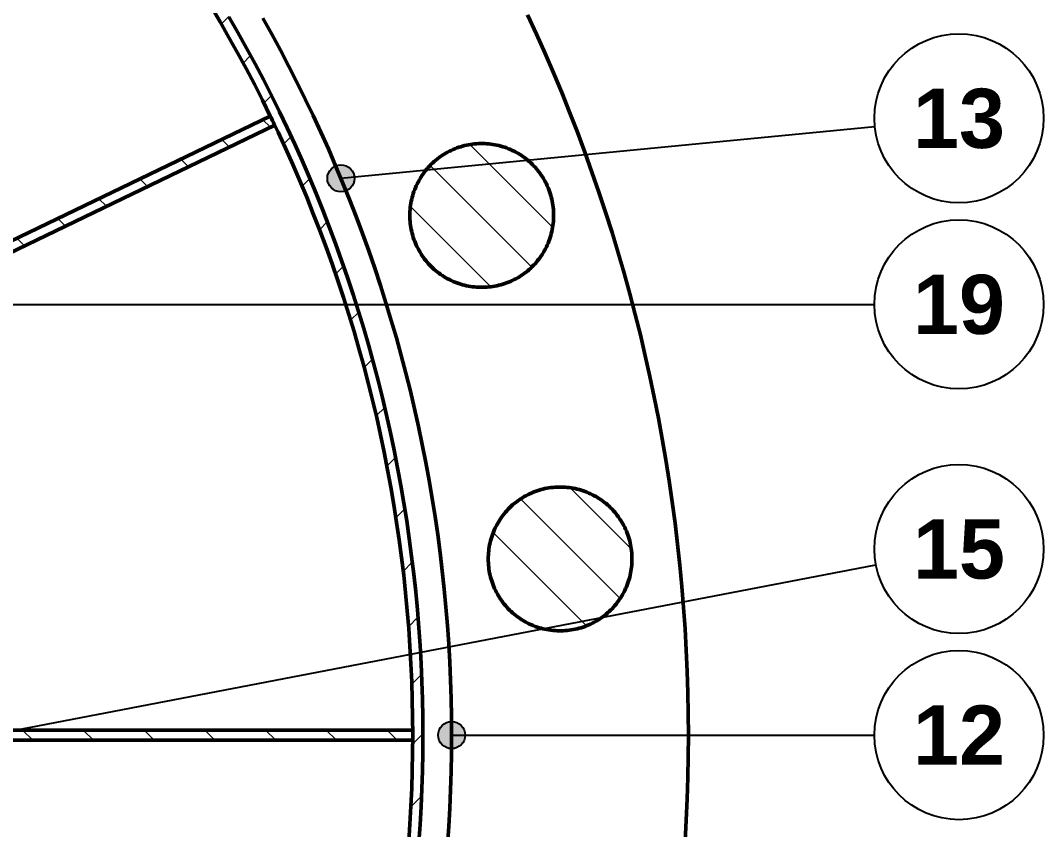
# Model space of a CAD drawing. Header units: millimetres. Extents: x 0 to 841, y 0 to 594.
# Drawn here: x 251.9 to 312.4, y 417.4 to 465.2 of the extents above; entities that cross this region are included whole.
import ezdxf
from ezdxf.enums import TextEntityAlignment as Align

# ---------------------------------------------------------------- set-up
doc = ezdxf.new("R2010")
doc.units = ezdxf.units.MM
for name, color, linetype, lineweight in [('ACH', 7, 'CONTINUOUS', 13), ('COTA', 7, 'CONTINUOUS', 25), ('FINA', 7, 'CONTINUOUS', 25), ('TXT', 7, 'CONTINUOUS', 25), ('VIS', 7, 'CONTINUOUS', 50)]:
    doc.layers.add(name, color=color, linetype=linetype, lineweight=lineweight)
doc.styles.add('STDB', font='LiberationSans-Bold.ttf')

msp = doc.modelspace()

# ---------------------------------------------------------------- hatches: boundary and pattern name
at = {"layer": 'ACH'}
h = msp.add_hatch(dxfattribs=at)
h.set_pattern_fill('ANSI31', scale=0.8)
h.paths.add_polyline_path([(275.741, 422.949), (275.73, 421.625), (275.699, 420.301), (275.647, 418.978), (275.574, 417.656), (275.481, 416.335), (275.367, 415.016), (275.232, 413.699), (275.076, 412.384), (274.9, 411.071), (274.703, 409.762), (274.485, 408.456), (274.247, 407.153), (273.989, 405.854), (273.71, 404.56), (273.411, 403.27), (273.092, 401.985), (272.753, 400.705), (272.393, 399.43), (272.014, 398.162), (271.615, 396.899), (271.196, 395.643), (270.757, 394.394), (270.299, 393.151), (269.821, 391.916), (269.324, 390.689), (268.807, 389.47), (268.272, 388.259), (267.718, 387.056), (267.144, 385.862), (266.553, 384.678), (265.942, 383.503), (265.313, 382.337), (264.666, 381.182), (264.001, 380.037), (263.318, 378.903), (262.618, 377.779), (261.899, 376.667), (261.164, 375.566), (260.411, 374.476), (259.641, 373.399), (258.854, 372.334), (258.051, 371.281), (257.231, 370.241), (256.395, 369.214), (255.543, 368.201), (254.675, 367.201), (253.792, 366.214), (252.893, 365.242), (251.979, 364.284), (251.05, 363.34), (250.106, 362.411), (249.148, 361.497), (248.176, 360.598), (247.189, 359.715), (246.189, 358.847), (245.176, 357.995), (244.149, 357.159), (243.109, 356.339), (242.056, 355.536), (240.991, 354.749), (239.914, 353.979), (238.824, 353.226), (237.723, 352.491), (236.611, 351.772), (235.487, 351.072), (234.353, 350.389), (233.208, 349.724), (232.053, 349.077), (230.887, 348.448), (229.712, 347.837), (228.528, 347.246), (227.334, 346.672), (226.131, 346.118), (224.92, 345.583), (223.701, 345.066), (222.474, 344.569), (221.239, 344.091), (219.996, 343.633), (218.747, 343.194), (217.491, 342.775), (216.228, 342.376), (214.96, 341.996), (213.685, 341.637), (212.405, 341.298), (211.12, 340.978), (209.83, 340.679), (208.536, 340.401), (207.237, 340.142), (205.934, 339.905), (204.628, 339.687), (203.319, 339.49), (202.006, 339.314), (200.691, 339.158), (199.374, 339.023), (198.055, 338.909), (196.734, 338.816), (195.412, 338.743), (194.089, 338.691), (192.765, 338.66), (191.441, 338.649), (190.117, 338.66), (188.793, 338.691), (187.47, 338.743), (186.147, 338.816), (184.827, 338.909), (183.507, 339.023), (182.19, 339.158), (180.875, 339.314), (179.563, 339.49), (178.253, 339.687), (176.947, 339.905), (175.644, 340.142), (174.346, 340.401), (173.051, 340.679), (171.761, 340.978), (170.476, 341.298), (169.196, 341.637), (167.922, 341.996), (166.653, 342.376), (165.391, 342.775), (164.134, 343.194), (162.885, 343.633), (161.643, 344.091), (160.408, 344.569), (159.18, 345.066), (157.961, 345.583), (156.75, 346.118), (155.547, 346.672), (154.354, 347.246), (153.169, 347.837), (151.994, 348.448), (150.829, 349.077), (149.674, 349.724), (148.528, 350.389), (147.394, 351.072), (146.27, 351.772), (145.158, 352.491), (144.057, 353.226), (142.968, 353.979), (141.89, 354.749), (140.825, 355.536), (139.773, 356.339), (138.733, 357.159), (137.706, 357.995), (136.692, 358.847), (135.692, 359.715), (134.706, 360.598), (133.733, 361.497), (132.775, 362.411), (131.832, 363.34), (130.903, 364.284), (129.989, 365.242), (129.09, 366.214), (128.206, 367.201), (127.338, 368.201), (126.486, 369.214), (125.65, 370.241), (124.831, 371.281), (124.027, 372.334), (123.241, 373.399), (122.471, 374.476), (121.718, 375.566), (120.982, 376.667), (120.264, 377.779), (119.563, 378.903), (118.88, 380.037), (118.215, 381.182), (117.568, 382.337), (116.939, 383.503), (116.329, 384.678), (115.737, 385.862), (115.164, 387.056), (114.609, 388.259), (114.074, 389.47), (113.558, 390.689), (113.061, 391.916), (112.583, 393.151), (112.124, 394.394), (111.686, 395.643), (111.267, 396.899), (110.867, 398.162), (110.488, 399.43), (110.128, 400.705), (109.789, 401.985), (109.47, 403.27), (109.171, 404.56), (108.892, 405.854), (108.634, 407.153), (108.396, 408.456), (108.179, 409.762), (107.982, 411.071), (107.805, 412.384), (107.65, 413.699), (107.515, 415.016), (107.401, 416.335), (107.307, 417.656), (107.234, 418.978), (107.182, 420.301), (107.151, 421.625), (107.141, 422.949), (107.151, 424.273), (107.182, 425.597), (107.234, 426.92), (107.307, 428.242), (107.401, 429.563), (107.515, 430.883), (107.65, 432.2), (107.805, 433.515), (107.982, 434.827), (108.179, 436.137), (108.396, 437.443), (108.634, 438.745), (108.892, 440.044), (109.171, 441.339), (109.47, 442.629), (109.789, 443.914), (110.128, 445.194), (110.488, 446.468), (110.867, 447.737), (111.267, 448.999), (111.686, 450.255), (112.124, 451.505), (112.583, 452.747), (113.061, 453.982), (113.558, 455.209), (114.074, 456.429), (114.609, 457.64), (115.164, 458.842), (115.737, 460.036), (116.329, 461.221), (116.939, 462.396), (117.568, 463.561), (118.215, 464.716), (118.88, 465.861), (119.563, 466.996), (120.264, 468.119), (120.982, 469.232), (121.718, 470.333), (122.471, 471.422), (123.241, 472.5), (124.027, 473.565), (124.831, 474.617), (125.65, 475.657), (126.486, 476.684), (127.338, 477.698), (128.206, 478.698), (129.09, 479.684), (129.989, 480.657), (130.903, 481.615), (131.832, 482.558), (132.775, 483.487), (133.733, 484.401), (134.706, 485.3), (135.692, 486.184), (136.692, 487.051), (137.706, 487.904), (138.733, 488.74), (139.773, 489.559), (140.825, 490.363), (141.89, 491.149), (142.968, 491.919), (144.057, 492.672), (145.158, 493.408), (146.27, 494.126), (147.394, 494.827), (148.528, 495.51), (149.674, 496.175), (150.829, 496.822), (151.994, 497.451), (153.169, 498.061), (154.354, 498.653), (155.547, 499.226), (156.75, 499.781), (157.961, 500.316), (159.18, 500.832), (160.408, 501.329), (161.643, 501.807), (162.885, 502.265), (164.134, 502.704), (165.391, 503.123), (166.653, 503.523), (167.922, 503.902), (169.196, 504.261), (170.476, 504.601), (171.761, 504.92), (173.051, 505.219), (174.346, 505.498), (175.644, 505.756), (176.947, 505.994), (178.253, 506.211), (179.563, 506.408), (180.875, 506.585), (182.19, 506.74), (183.507, 506.875), (184.827, 506.989), (186.147, 507.083), (187.47, 507.156), (188.793, 507.208), (190.117, 507.239), (191.441, 507.249), (192.765, 507.239), (194.089, 507.208), (195.412, 507.156), (196.734, 507.083), (198.055, 506.989), (199.374, 506.875), (200.691, 506.74), (202.006, 506.585), (203.319, 506.408), (204.628, 506.211), (205.934, 505.994), (207.237, 505.756), (208.536, 505.498), (209.83, 505.219), (211.12, 504.92), (212.405, 504.601), (213.685, 504.261), (214.96, 503.902), (216.228, 503.523), (217.491, 503.123), (218.747, 502.704), (219.996, 502.265), (221.239, 501.807), (222.474, 501.329), (223.701, 500.832), (224.92, 500.316), (226.131, 499.781), (227.334, 499.226), (228.528, 498.653), (229.712, 498.061), (230.887, 497.451), (232.053, 496.822), (233.208, 496.175), (234.353, 495.51), (235.487, 494.827), (236.611, 494.126), (237.723, 493.408), (238.824, 492.672), (239.914, 491.919), (240.991, 491.149), (242.056, 490.363), (243.109, 489.559), (244.149, 488.74), (245.176, 487.904), (246.189, 487.051), (247.189, 486.184), (248.176, 485.3), (249.148, 484.401), (250.106, 483.487), (251.05, 482.558), (251.979, 481.615), (252.893, 480.657), (253.792, 479.684), (254.675, 478.698), (255.543, 477.698), (256.395, 476.684), (257.231, 475.657), (258.051, 474.617), (258.854, 473.565), (259.641, 472.5), (260.411, 471.422), (261.164, 470.333), (261.899, 469.232), (262.618, 468.119), (263.318, 466.996), (264.001, 465.861), (264.666, 464.716), (265.313, 463.561), (265.942, 462.396), (266.553, 461.221), (267.144, 460.036), (267.718, 458.842), (268.272, 457.64), (268.807, 456.429), (269.324, 455.209), (269.821, 453.982), (270.299, 452.747), (270.757, 451.505), (271.196, 450.255), (271.615, 448.999), (272.014, 447.737), (272.393, 446.468), (272.753, 445.194), (273.092, 443.914), (273.411, 442.629), (273.71, 441.339), (273.989, 440.044), (274.247, 438.745), (274.485, 437.443), (274.703, 436.137), (274.9, 434.827), (275.076, 433.515), (275.232, 432.2), (275.367, 430.883), (275.481, 429.563), (275.574, 428.242), (275.647, 426.92), (275.699, 425.597), (275.73, 424.273)])
h.paths.add_polyline_path([(275.141, 422.949), (275.13, 424.264), (275.099, 425.578), (275.048, 426.892), (274.976, 428.205), (274.883, 429.516), (274.769, 430.826), (274.635, 432.134), (274.481, 433.44), (274.306, 434.743), (274.11, 436.043), (273.894, 437.34), (273.658, 438.633), (273.402, 439.923), (273.125, 441.208), (272.828, 442.489), (272.511, 443.765), (272.174, 445.035), (271.817, 446.301), (271.441, 447.56), (271.044, 448.814), (270.628, 450.061), (270.192, 451.302), (269.737, 452.535), (269.263, 453.761), (268.769, 454.98), (268.257, 456.191), (267.725, 457.393), (267.175, 458.587), (266.606, 459.772), (266.018, 460.948), (265.412, 462.115), (264.788, 463.272), (264.145, 464.419), (263.485, 465.556), (262.807, 466.682), (262.111, 467.798), (261.398, 468.902), (260.667, 469.996), (259.92, 471.077), (259.155, 472.147), (258.374, 473.204), (257.577, 474.25), (256.763, 475.282), (255.933, 476.302), (255.087, 477.308), (254.225, 478.301), (253.348, 479.28), (252.455, 480.246), (251.548, 481.197), (250.626, 482.134), (249.689, 483.056), (248.737, 483.964), (247.772, 484.856), (246.792, 485.734), (245.799, 486.595), (244.793, 487.441), (243.773, 488.271), (242.741, 489.085), (241.696, 489.883), (240.638, 490.664), (239.569, 491.428), (238.487, 492.176), (237.394, 492.906), (236.289, 493.619), (235.174, 494.315), (234.047, 494.993), (232.911, 495.654), (231.763, 496.296), (230.606, 496.92), (229.44, 497.526), (228.264, 498.114), (227.078, 498.683), (225.884, 499.234), (224.682, 499.765), (223.471, 500.278), (222.253, 500.772), (221.027, 501.246), (219.793, 501.701), (218.553, 502.137), (217.305, 502.553), (216.052, 502.949), (214.792, 503.326), (213.527, 503.683), (212.256, 504.02), (210.98, 504.337), (209.699, 504.633), (208.414, 504.91), (207.124, 505.167), (205.831, 505.403), (204.534, 505.619), (203.234, 505.814), (201.931, 505.989), (200.625, 506.144), (199.318, 506.278), (198.008, 506.391), (196.696, 506.484), (195.383, 506.556), (194.07, 506.608), (192.755, 506.639), (191.441, 506.649), (190.126, 506.639), (188.812, 506.608), (187.498, 506.556), (186.185, 506.484), (184.874, 506.391), (183.564, 506.278), (182.256, 506.144), (180.95, 505.989), (179.647, 505.814), (178.347, 505.619), (177.05, 505.403), (175.757, 505.167), (174.467, 504.91), (173.182, 504.633), (171.901, 504.337), (170.625, 504.02), (169.355, 503.683), (168.089, 503.326), (166.83, 502.949), (165.576, 502.553), (164.329, 502.137), (163.088, 501.701), (161.855, 501.246), (160.629, 500.772), (159.41, 500.278), (158.199, 499.765), (156.997, 499.234), (155.803, 498.683), (154.618, 498.114), (153.442, 497.526), (152.275, 496.92), (151.118, 496.296), (149.971, 495.654), (148.834, 494.993), (147.708, 494.315), (146.592, 493.619), (145.487, 492.906), (144.394, 492.176), (143.313, 491.428), (142.243, 490.664), (141.186, 489.883), (140.14, 489.085), (139.108, 488.271), (138.088, 487.441), (137.082, 486.595), (136.089, 485.734), (135.11, 484.856), (134.144, 483.964), (133.193, 483.056), (132.256, 482.134), (131.334, 481.197), (130.426, 480.246), (129.534, 479.28), (128.656, 478.301), (127.795, 477.308), (126.949, 476.302), (126.119, 475.282), (125.305, 474.25), (124.507, 473.204), (123.726, 472.147), (122.962, 471.077), (122.214, 469.996), (121.484, 468.902), (120.77, 467.798), (120.075, 466.682), (119.397, 465.556), (118.736, 464.419), (118.094, 463.272), (117.469, 462.115), (116.863, 460.948), (116.276, 459.772), (115.707, 458.587), (115.156, 457.393), (114.625, 456.191), (114.112, 454.98), (113.618, 453.761), (113.144, 452.535), (112.689, 451.302), (112.253, 450.061), (111.837, 448.814), (111.441, 447.56), (111.064, 446.301), (110.707, 445.035), (110.37, 443.765), (110.053, 442.489), (109.756, 441.208), (109.48, 439.923), (109.223, 438.633), (108.987, 437.34), (108.771, 436.043), (108.576, 434.743), (108.401, 433.44), (108.246, 432.134), (108.112, 430.826), (107.999, 429.516), (107.906, 428.205), (107.834, 426.892), (107.782, 425.578), (107.751, 424.264), (107.741, 422.949), (107.751, 421.635), (107.782, 420.32), (107.834, 419.006), (107.906, 417.694), (107.999, 416.382), (108.112, 415.072), (108.246, 413.764), (108.401, 412.459), (108.576, 411.156), (108.771, 409.856), (108.987, 408.559), (109.223, 407.265), (109.48, 405.976), (109.756, 404.691), (110.053, 403.41), (110.37, 402.134), (110.707, 400.863), (111.064, 399.598), (111.441, 398.338), (111.837, 397.085), (112.253, 395.837), (112.689, 394.597), (113.144, 393.363), (113.618, 392.137), (114.112, 390.919), (114.625, 389.708), (115.156, 388.505), (115.707, 387.312), (116.276, 386.126), (116.863, 384.95), (117.469, 383.784), (118.094, 382.626), (118.736, 381.479), (119.397, 380.342), (120.075, 379.216), (120.77, 378.101), (121.484, 376.996), (122.214, 375.903), (122.962, 374.821), (123.726, 373.752), (124.507, 372.694), (125.305, 371.649), (126.119, 370.616), (126.949, 369.597), (127.795, 368.59), (128.656, 367.597), (129.534, 366.618), (130.426, 365.653), (131.334, 364.701), (132.256, 363.764), (133.193, 362.842), (134.144, 361.935), (135.11, 361.042), (136.089, 360.165), (137.082, 359.303), (138.088, 358.457), (139.108, 357.627), (140.14, 356.813), (141.186, 356.016), (142.243, 355.235), (143.313, 354.47), (144.394, 353.723), (145.487, 352.992), (146.592, 352.279), (147.708, 351.583), (148.834, 350.905), (149.971, 350.245), (151.118, 349.602), (152.275, 348.978), (153.442, 348.372), (154.618, 347.784), (155.803, 347.215), (156.997, 346.665), (158.199, 346.133), (159.41, 345.621), (160.629, 345.127), (161.855, 344.653), (163.088, 344.198), (164.329, 343.762), (165.576, 343.346), (166.83, 342.949), (168.089, 342.573), (169.355, 342.216), (170.625, 341.879), (171.901, 341.562), (173.182, 341.265), (174.467, 340.988), (175.757, 340.732), (177.05, 340.496), (178.347, 340.28), (179.647, 340.084), (180.95, 339.909), (182.256, 339.755), (183.564, 339.621), (184.874, 339.507), (186.185, 339.414), (187.498, 339.342), (188.812, 339.291), (190.126, 339.26), (191.441, 339.249), (192.755, 339.26), (194.07, 339.291), (195.383, 339.342), (196.696, 339.414), (198.008, 339.507), (199.318, 339.621), (200.625, 339.755), (201.931, 339.909), (203.234, 340.084), (204.534, 340.28), (205.831, 340.496), (207.124, 340.732), (208.414, 340.988), (209.699, 341.265), (210.98, 341.562), (212.256, 341.879), (213.527, 342.216), (214.792, 342.573), (216.052, 342.949), (217.305, 343.346), (218.553, 343.762), (219.793, 344.198), (221.027, 344.653), (222.253, 345.127), (223.471, 345.621), (224.682, 346.133), (225.884, 346.665), (227.078, 347.215), (228.264, 347.784), (229.44, 348.372), (230.606, 348.978), (231.763, 349.602), (232.911, 350.245), (234.047, 350.905), (235.174, 351.583), (236.289, 352.279), (237.394, 352.992), (238.487, 353.723), (239.569, 354.47), (240.638, 355.235), (241.696, 356.016), (242.741, 356.813), (243.773, 357.627), (244.793, 358.457), (245.799, 359.303), (246.792, 360.165), (247.772, 361.042), (248.737, 361.935), (249.689, 362.842), (250.626, 363.764), (251.548, 364.701), (252.455, 365.653), (253.348, 366.618), (254.225, 367.597), (255.087, 368.59), (255.933, 369.597), (256.763, 370.616), (257.577, 371.649), (258.374, 372.694), (259.155, 373.752), (259.92, 374.821), (260.667, 375.903), (261.398, 376.996), (262.111, 378.101), (262.807, 379.216), (263.485, 380.342), (264.145, 381.479), (264.788, 382.626), (265.412, 383.784), (266.018, 384.95), (266.606, 386.126), (267.175, 387.312), (267.725, 388.505), (268.257, 389.708), (268.769, 390.919), (269.263, 392.137), (269.737, 393.363), (270.192, 394.597), (270.628, 395.837), (271.044, 397.085), (271.441, 398.338), (271.817, 399.598), (272.174, 400.863), (272.511, 402.134), (272.828, 403.41), (273.125, 404.691), (273.402, 405.976), (273.658, 407.265), (273.894, 408.559), (274.11, 409.856), (274.306, 411.156), (274.481, 412.459), (274.635, 413.764), (274.769, 415.072), (274.883, 416.382), (274.976, 417.694), (275.048, 419.006), (275.099, 420.32), (275.13, 421.635)], flags=16)
h = msp.add_hatch(dxfattribs=at)
h.set_pattern_fill('ANSI31', scale=0.8, angle=90)
h.paths.add_polyline_path([(266.981, 458.995), (244.998, 448.408), (244.738, 448.949), (266.721, 459.535), (266.754, 459.468), (266.787, 459.4), (266.819, 459.333), (266.852, 459.265), (266.884, 459.198), (266.917, 459.13), (266.949, 459.062), (266.981, 458.995)])
h = msp.add_hatch(dxfattribs=at)
h.set_pattern_fill('ANSI31', scale=0.8, angle=90)
h.paths.add_polyline_path([(283.472, 453.665), (283.47, 453.545), (283.465, 453.425), (283.457, 453.305), (283.445, 453.185), (283.429, 453.066), (283.411, 452.947), (283.389, 452.829), (283.363, 452.711), (283.335, 452.594), (283.303, 452.478), (283.268, 452.363), (283.229, 452.249), (283.187, 452.137), (283.143, 452.025), (283.095, 451.915), (283.043, 451.806), (282.989, 451.698), (282.932, 451.592), (282.872, 451.488), (282.809, 451.386), (282.743, 451.285), (282.674, 451.187), (282.603, 451.09), (282.528, 450.995), (282.452, 450.903), (282.372, 450.812), (282.29, 450.724), (282.206, 450.639), (282.119, 450.556), (282.03, 450.475), (281.938, 450.397), (281.845, 450.321), (281.749, 450.248), (281.651, 450.178), (281.552, 450.111), (281.45, 450.046), (281.347, 449.985), (281.242, 449.926), (281.135, 449.87), (281.027, 449.818), (280.917, 449.768), (280.806, 449.722), (280.694, 449.678), (280.581, 449.638), (280.466, 449.601), (280.351, 449.568), (280.234, 449.538), (280.117, 449.511), (279.999, 449.487), (279.881, 449.467), (279.762, 449.45), (279.642, 449.436), (279.522, 449.426), (279.402, 449.419), (279.282, 449.416), (279.162, 449.416), (279.041, 449.419), (278.921, 449.426), (278.802, 449.436), (278.682, 449.45), (278.563, 449.467), (278.444, 449.487), (278.326, 449.511), (278.209, 449.538), (278.093, 449.568), (277.977, 449.601), (277.863, 449.638), (277.749, 449.678), (277.637, 449.722), (277.526, 449.768), (277.417, 449.818), (277.308, 449.87), (277.202, 449.926), (277.097, 449.985), (276.994, 450.046), (276.892, 450.111), (276.792, 450.178), (276.695, 450.248), (276.599, 450.321), (276.505, 450.397), (276.414, 450.475), (276.325, 450.556), (276.238, 450.639), (276.154, 450.724), (276.072, 450.812), (275.992, 450.903), (275.915, 450.995), (275.841, 451.09), (275.769, 451.187), (275.701, 451.285), (275.635, 451.386), (275.572, 451.488), (275.512, 451.592), (275.454, 451.698), (275.4, 451.806), (275.349, 451.915), (275.301, 452.025), (275.256, 452.137), (275.215, 452.249), (275.176, 452.363), (275.141, 452.478), (275.109, 452.594), (275.08, 452.711), (275.055, 452.829), (275.033, 452.947), (275.014, 453.066), (274.999, 453.185), (274.987, 453.305), (274.979, 453.425), (274.974, 453.545), (274.972, 453.665), (274.974, 453.785), (274.979, 453.906), (274.987, 454.026), (274.999, 454.145), (275.014, 454.265), (275.033, 454.383), (275.055, 454.502), (275.08, 454.619), (275.109, 454.736), (275.141, 454.852), (275.176, 454.967), (275.215, 455.081), (275.256, 455.194), (275.301, 455.305), (275.349, 455.416), (275.4, 455.525), (275.454, 455.632), (275.512, 455.738), (275.572, 455.842), (275.635, 455.944), (275.701, 456.045), (275.769, 456.144), (275.841, 456.24), (275.915, 456.335), (275.992, 456.428), (276.072, 456.518), (276.154, 456.606), (276.238, 456.692), (276.325, 456.775), (276.414, 456.856), (276.505, 456.934), (276.599, 457.009), (276.695, 457.082), (276.792, 457.152), (276.892, 457.22), (276.994, 457.284), (277.097, 457.346), (277.202, 457.404), (277.308, 457.46), (277.417, 457.513), (277.526, 457.562), (277.637, 457.609), (277.749, 457.652), (277.863, 457.692), (277.977, 457.729), (278.093, 457.762), (278.209, 457.793), (278.326, 457.82), (278.444, 457.843), (278.563, 457.864), (278.682, 457.881), (278.802, 457.894), (278.921, 457.905), (279.041, 457.911), (279.162, 457.915), (279.282, 457.915), (279.402, 457.911), (279.522, 457.905), (279.642, 457.894), (279.762, 457.881), (279.881, 457.864), (279.999, 457.843), (280.117, 457.82), (280.234, 457.793), (280.351, 457.762), (280.466, 457.729), (280.581, 457.692), (280.694, 457.652), (280.806, 457.609), (280.917, 457.562), (281.027, 457.513), (281.135, 457.46), (281.242, 457.404), (281.347, 457.346), (281.45, 457.284), (281.552, 457.22), (281.651, 457.152), (281.749, 457.082), (281.845, 457.009), (281.938, 456.934), (282.03, 456.856), (282.119, 456.775), (282.206, 456.692), (282.29, 456.606), (282.372, 456.518), (282.452, 456.428), (282.528, 456.335), (282.603, 456.24), (282.674, 456.144), (282.743, 456.045), (282.809, 455.944), (282.872, 455.842), (282.932, 455.738), (282.989, 455.632), (283.043, 455.525), (283.095, 455.416), (283.143, 455.305), (283.187, 455.194), (283.229, 455.081), (283.268, 454.967), (283.303, 454.852), (283.335, 454.736), (283.363, 454.619), (283.389, 454.502), (283.411, 454.383), (283.429, 454.265), (283.445, 454.145), (283.457, 454.026), (283.465, 453.906), (283.47, 453.785)])
h = msp.add_hatch(color=7, dxfattribs=at)
h.dxf.hatch_style = 1
h.paths.add_polyline_path([(271.694, 455.86), (271.46, 456.426), (270.894, 456.66), (270.329, 456.426), (270.094, 455.86), (270.329, 455.294), (270.894, 455.06), (271.46, 455.294)])
h = msp.add_hatch(dxfattribs=at)
h.set_pattern_fill('ANSI31', scale=0.8, angle=90)
h.paths.add_polyline_path([(288.106, 433.362), (288.104, 433.242), (288.099, 433.121), (288.091, 433.002), (288.079, 432.882), (288.063, 432.763), (288.045, 432.644), (288.023, 432.525), (287.997, 432.408), (287.969, 432.291), (287.937, 432.175), (287.902, 432.06), (287.863, 431.946), (287.821, 431.833), (287.777, 431.722), (287.729, 431.611), (287.678, 431.502), (287.623, 431.395), (287.566, 431.289), (287.506, 431.185), (287.443, 431.083), (287.377, 430.982), (287.308, 430.883), (287.237, 430.787), (287.163, 430.692), (287.086, 430.6), (287.006, 430.509), (286.924, 430.421), (286.84, 430.336), (286.753, 430.252), (286.664, 430.172), (286.572, 430.093), (286.479, 430.018), (286.383, 429.945), (286.285, 429.875), (286.186, 429.807), (286.084, 429.743), (285.981, 429.681), (285.876, 429.623), (285.769, 429.567), (285.661, 429.514), (285.552, 429.465), (285.441, 429.418), (285.328, 429.375), (285.215, 429.335), (285.1, 429.298), (284.985, 429.265), (284.869, 429.234), (284.751, 429.207), (284.633, 429.184), (284.515, 429.163), (284.396, 429.146), (284.276, 429.133), (284.156, 429.123), (284.036, 429.116), (283.916, 429.112), (283.796, 429.112), (283.676, 429.116), (283.555, 429.123), (283.436, 429.133), (283.316, 429.146), (283.197, 429.163), (283.078, 429.184), (282.961, 429.207), (282.843, 429.234), (282.727, 429.265), (282.611, 429.298), (282.497, 429.335), (282.384, 429.375), (282.271, 429.418), (282.16, 429.465), (282.051, 429.514), (281.943, 429.567), (281.836, 429.623), (281.731, 429.681), (281.628, 429.743), (281.526, 429.807), (281.426, 429.875), (281.329, 429.945), (281.233, 430.018), (281.139, 430.093), (281.048, 430.172), (280.959, 430.252), (280.872, 430.336), (280.788, 430.421), (280.706, 430.509), (280.626, 430.6), (280.549, 430.692), (280.475, 430.787), (280.404, 430.883), (280.335, 430.982), (280.269, 431.083), (280.206, 431.185), (280.146, 431.289), (280.088, 431.395), (280.034, 431.502), (279.983, 431.611), (279.935, 431.722), (279.89, 431.833), (279.849, 431.946), (279.81, 432.06), (279.775, 432.175), (279.743, 432.291), (279.714, 432.408), (279.689, 432.525), (279.667, 432.644), (279.648, 432.763), (279.633, 432.882), (279.621, 433.002), (279.613, 433.121), (279.608, 433.242), (279.606, 433.362), (279.608, 433.482), (279.613, 433.602), (279.621, 433.722), (279.633, 433.842), (279.648, 433.961), (279.667, 434.08), (279.689, 434.198), (279.714, 434.316), (279.743, 434.433), (279.775, 434.549), (279.81, 434.664), (279.849, 434.778), (279.89, 434.891), (279.935, 435.002), (279.983, 435.113), (280.034, 435.221), (280.088, 435.329), (280.146, 435.435), (280.206, 435.539), (280.269, 435.641), (280.335, 435.742), (280.404, 435.841), (280.475, 435.937), (280.549, 436.032), (280.626, 436.124), (280.706, 436.215), (280.788, 436.303), (280.872, 436.388), (280.959, 436.472), (281.048, 436.552), (281.139, 436.63), (281.233, 436.706), (281.329, 436.779), (281.426, 436.849), (281.526, 436.916), (281.628, 436.981), (281.731, 437.043), (281.836, 437.101), (281.943, 437.157), (282.051, 437.21), (282.16, 437.259), (282.271, 437.305), (282.384, 437.349), (282.497, 437.389), (282.611, 437.426), (282.727, 437.459), (282.843, 437.49), (282.961, 437.517), (283.078, 437.54), (283.197, 437.561), (283.316, 437.578), (283.436, 437.591), (283.555, 437.601), (283.676, 437.608), (283.796, 437.612), (283.916, 437.612), (284.036, 437.608), (284.156, 437.601), (284.276, 437.591), (284.396, 437.578), (284.515, 437.561), (284.633, 437.54), (284.751, 437.517), (284.869, 437.49), (284.985, 437.459), (285.1, 437.426), (285.215, 437.389), (285.328, 437.349), (285.441, 437.305), (285.552, 437.259), (285.661, 437.21), (285.769, 437.157), (285.876, 437.101), (285.981, 437.043), (286.084, 436.981), (286.186, 436.916), (286.285, 436.849), (286.383, 436.779), (286.479, 436.706), (286.572, 436.63), (286.664, 436.552), (286.753, 436.472), (286.84, 436.388), (286.924, 436.303), (287.006, 436.215), (287.086, 436.124), (287.163, 436.032), (287.237, 435.937), (287.308, 435.841), (287.377, 435.742), (287.443, 435.641), (287.506, 435.539), (287.566, 435.435), (287.623, 435.329), (287.678, 435.221), (287.729, 435.113), (287.777, 435.002), (287.821, 434.891), (287.863, 434.778), (287.902, 434.664), (287.937, 434.549), (287.969, 434.433), (287.997, 434.316), (288.023, 434.198), (288.045, 434.08), (288.063, 433.961), (288.079, 433.842), (288.091, 433.722), (288.099, 433.602), (288.104, 433.482), (288.106, 433.362)])
h = msp.add_hatch(color=7, dxfattribs=at)
h.dxf.hatch_style = 1
h.paths.add_polyline_path([(278.241, 422.949), (278.006, 423.515), (277.441, 423.749), (276.875, 423.515), (276.641, 422.949), (276.875, 422.384), (277.441, 422.149), (278.006, 422.384)])
h = msp.add_hatch(dxfattribs=at)
h.set_pattern_fill('ANSI31', scale=0.8, angle=90)
h.paths.add_polyline_path([(275.14, 422.649), (250.741, 422.649), (250.741, 423.249), (275.14, 423.249), (275.14, 423.174), (275.141, 423.099), (275.141, 423.024), (275.141, 422.949), (275.141, 422.874), (275.141, 422.799), (275.14, 422.724), (275.14, 422.649)])

# ---------------------------------------------------------------- linework, layer by layer
at = {"layer": 'COTA'}
for p, q in [((270.894, 455.86), (302.464, 458.925)), ((244.998, 448.408), (302.441, 448.408)), ((250.141, 422.949), (302.53, 433.007)), ((277.441, 422.949), (302.441, 422.949))]:
    msp.add_line(p, q, dxfattribs=at)
for centre in [(270.894, 455.86), (277.441, 422.949)]:
    msp.add_circle(centre, 0.8, dxfattribs=at)
at = {"layer": 'FINA'}
for centre in [(307.441, 459.408), (307.441, 448.408), (307.441, 433.949), (307.441, 422.949)]:
    msp.add_circle(centre, 5, dxfattribs=at)
at = {"layer": 'VIS'}
for points in [[(263.216, 466.008), (263.751, 465.103), (264.275, 464.191), (264.788, 463.272), (265.288, 462.347), (265.778, 461.416), (266.255, 460.479), (266.721, 459.536), (267.175, 458.587), (267.617, 457.632), (268.046, 456.673), (268.464, 455.707), (268.87, 454.737), (269.263, 453.761), (269.644, 452.781), (270.013, 451.796), (270.369, 450.806), (270.713, 449.812), (271.044, 448.814), (271.363, 447.812), (271.669, 446.805), (271.962, 445.795), (272.243, 444.782), (272.511, 443.765), (272.766, 442.744), (273.009, 441.721), (273.238, 440.694), (273.455, 439.665), (273.658, 438.633), (273.849, 437.599), (274.026, 436.562), (274.191, 435.523), (274.342, 434.482), (274.481, 433.44), (274.606, 432.395), (274.718, 431.35), (274.817, 430.302), (274.903, 429.254), (274.976, 428.205), (275.035, 427.155), (275.081, 426.104), (275.114, 425.053), (275.134, 424.001), (275.141, 422.949)], [(264.269, 465.405), (264.797, 464.486), (265.313, 463.561), (265.818, 462.63), (266.311, 461.692), (266.792, 460.748), (267.261, 459.798), (267.718, 458.842), (268.163, 457.881), (268.596, 456.914), (269.016, 455.942), (269.425, 454.965), (269.821, 453.982), (270.205, 452.995), (270.576, 452.003), (270.935, 451.006), (271.281, 450.005), (271.615, 448.999), (271.936, 447.99), (272.244, 446.976), (272.54, 445.959), (272.822, 444.938), (273.092, 443.914), (273.349, 442.886), (273.593, 441.855), (273.824, 440.821), (274.042, 439.785), (274.247, 438.745), (274.439, 437.704), (274.618, 436.66), (274.784, 435.613), (274.937, 434.565), (275.076, 433.515), (275.202, 432.463), (275.315, 431.41), (275.415, 430.355), (275.501, 429.299), (275.574, 428.242), (275.634, 427.185), (275.681, 426.127), (275.714, 425.068), (275.734, 424.009), (275.741, 422.949)], [(277.441, 422.949), (277.434, 424.03), (277.414, 425.11), (277.38, 426.191), (277.332, 427.27), (277.271, 428.349), (277.196, 429.427), (277.108, 430.504), (277.006, 431.58), (276.891, 432.655), (276.763, 433.728), (276.62, 434.799), (276.465, 435.869), (276.296, 436.936), (276.113, 438.001), (275.917, 439.064), (275.708, 440.124), (275.486, 441.182), (275.25, 442.237), (275.001, 443.288), (274.739, 444.337), (274.464, 445.382), (274.175, 446.423), (273.874, 447.461), (273.559, 448.495), (273.232, 449.525), (272.891, 450.55), (272.538, 451.572), (272.172, 452.589), (271.793, 453.601), (271.401, 454.608), (270.997, 455.61), (270.581, 456.607), (270.151, 457.599), (269.71, 458.586), (269.256, 459.566), (268.79, 460.541), (268.311, 461.51), (267.82, 462.473), (267.318, 463.43), (266.803, 464.38), (266.276, 465.324)], [(291.441, 422.949), (291.433, 424.206), (291.409, 425.462), (291.37, 426.718), (291.314, 427.974), (291.243, 429.228), (291.157, 430.482), (291.054, 431.734), (290.936, 432.985), (290.802, 434.235), (290.652, 435.483), (290.487, 436.728), (290.306, 437.972), (290.109, 439.213), (289.897, 440.452), (289.669, 441.687), (289.426, 442.92), (289.167, 444.15), (288.893, 445.376), (288.604, 446.599), (288.299, 447.818), (287.979, 449.033), (287.643, 450.244), (287.293, 451.451), (286.927, 452.653), (286.546, 453.851), (286.151, 455.044), (285.74, 456.231), (285.314, 457.414), (284.874, 458.59), (284.418, 459.762), (283.948, 460.927), (283.464, 462.087), (282.965, 463.24), (282.451, 464.387), (281.923, 465.527)], [(244.738, 448.949), (266.721, 459.535)], [(266.721, 459.535), (266.765, 459.445), (266.808, 459.355), (266.852, 459.265), (266.895, 459.175), (266.938, 459.085), (266.981, 458.995)], [(244.998, 448.408), (266.981, 458.995)], [(283.472, 453.665), (283.47, 453.545), (283.465, 453.425), (283.457, 453.305), (283.445, 453.185), (283.429, 453.066), (283.411, 452.947), (283.389, 452.829), (283.363, 452.711), (283.335, 452.594), (283.303, 452.478), (283.268, 452.363), (283.229, 452.249), (283.187, 452.137), (283.143, 452.025), (283.095, 451.915), (283.043, 451.806), (282.989, 451.698), (282.932, 451.592), (282.872, 451.488), (282.809, 451.386), (282.743, 451.285), (282.674, 451.187), (282.603, 451.09), (282.528, 450.995), (282.452, 450.903), (282.372, 450.812), (282.29, 450.724), (282.206, 450.639), (282.119, 450.556), (282.03, 450.475), (281.938, 450.397), (281.845, 450.321), (281.749, 450.248), (281.651, 450.178), (281.552, 450.111), (281.45, 450.046), (281.347, 449.985), (281.242, 449.926), (281.135, 449.87), (281.027, 449.818), (280.917, 449.768), (280.806, 449.722), (280.694, 449.678), (280.581, 449.638), (280.466, 449.601), (280.351, 449.568), (280.234, 449.538), (280.117, 449.511), (279.999, 449.487), (279.881, 449.467), (279.762, 449.45), (279.642, 449.436), (279.522, 449.426), (279.402, 449.419), (279.282, 449.416), (279.162, 449.416), (279.041, 449.419), (278.921, 449.426), (278.802, 449.436), (278.682, 449.45), (278.563, 449.467), (278.444, 449.487), (278.326, 449.511), (278.209, 449.538), (278.093, 449.568), (277.977, 449.601), (277.863, 449.638), (277.749, 449.678), (277.637, 449.722), (277.526, 449.768), (277.417, 449.818), (277.308, 449.87), (277.202, 449.926), (277.097, 449.985), (276.994, 450.046), (276.892, 450.111), (276.792, 450.178), (276.695, 450.248), (276.599, 450.321), (276.505, 450.397), (276.414, 450.475), (276.325, 450.556), (276.238, 450.639), (276.154, 450.724), (276.072, 450.812), (275.992, 450.903), (275.915, 450.995), (275.841, 451.09), (275.769, 451.187), (275.701, 451.285), (275.635, 451.386), (275.572, 451.488), (275.512, 451.592), (275.454, 451.698), (275.4, 451.806), (275.349, 451.915), (275.301, 452.025), (275.256, 452.137), (275.215, 452.249), (275.176, 452.363), (275.141, 452.478), (275.109, 452.594), (275.08, 452.711), (275.055, 452.829), (275.033, 452.947), (275.014, 453.066), (274.999, 453.185), (274.987, 453.305), (274.979, 453.425), (274.974, 453.545), (274.972, 453.665), (274.974, 453.785), (274.979, 453.906), (274.987, 454.026), (274.999, 454.145), (275.014, 454.265), (275.033, 454.383), (275.055, 454.502), (275.08, 454.619), (275.109, 454.736), (275.141, 454.852), (275.176, 454.967), (275.215, 455.081), (275.256, 455.194), (275.301, 455.305), (275.349, 455.416), (275.4, 455.525), (275.454, 455.632), (275.512, 455.738), (275.572, 455.842), (275.635, 455.944), (275.701, 456.045), (275.769, 456.144), (275.841, 456.24), (275.915, 456.335), (275.992, 456.428), (276.072, 456.518), (276.154, 456.606), (276.238, 456.692), (276.325, 456.775), (276.414, 456.856), (276.505, 456.934), (276.599, 457.009), (276.695, 457.082), (276.792, 457.152), (276.892, 457.22), (276.994, 457.284), (277.097, 457.346), (277.202, 457.404), (277.308, 457.46), (277.417, 457.513), (277.526, 457.562), (277.637, 457.609), (277.749, 457.652), (277.863, 457.692), (277.977, 457.729), (278.093, 457.762), (278.209, 457.793), (278.326, 457.82), (278.444, 457.843), (278.563, 457.864), (278.682, 457.881), (278.802, 457.894), (278.921, 457.905), (279.041, 457.911), (279.162, 457.915), (279.282, 457.915), (279.402, 457.911), (279.522, 457.905), (279.642, 457.894), (279.762, 457.881), (279.881, 457.864), (279.999, 457.843), (280.117, 457.82), (280.234, 457.793), (280.351, 457.762), (280.466, 457.729), (280.581, 457.692), (280.694, 457.652), (280.806, 457.609), (280.917, 457.562), (281.027, 457.513), (281.135, 457.46), (281.242, 457.404), (281.347, 457.346), (281.45, 457.284), (281.552, 457.22), (281.651, 457.152), (281.749, 457.082), (281.845, 457.009), (281.938, 456.934), (282.03, 456.856), (282.119, 456.775), (282.206, 456.692), (282.29, 456.606), (282.372, 456.518), (282.452, 456.428), (282.528, 456.335), (282.603, 456.24), (282.674, 456.144), (282.743, 456.045), (282.809, 455.944), (282.872, 455.842), (282.932, 455.738), (282.989, 455.632), (283.043, 455.525), (283.095, 455.416), (283.143, 455.305), (283.187, 455.194), (283.229, 455.081), (283.268, 454.967), (283.303, 454.852), (283.335, 454.736), (283.363, 454.619), (283.389, 454.502), (283.411, 454.383), (283.429, 454.265), (283.445, 454.145), (283.457, 454.026), (283.465, 453.906), (283.47, 453.785), (283.472, 453.665)], [(288.106, 433.362), (288.104, 433.242), (288.099, 433.121), (288.091, 433.002), (288.079, 432.882), (288.063, 432.763), (288.045, 432.644), (288.023, 432.525), (287.997, 432.408), (287.969, 432.291), (287.937, 432.175), (287.902, 432.06), (287.863, 431.946), (287.821, 431.833), (287.777, 431.722), (287.729, 431.611), (287.678, 431.502), (287.623, 431.395), (287.566, 431.289), (287.506, 431.185), (287.443, 431.083), (287.377, 430.982), (287.308, 430.883), (287.237, 430.787), (287.163, 430.692), (287.086, 430.6), (287.006, 430.509), (286.924, 430.421), (286.84, 430.336), (286.753, 430.252), (286.664, 430.172), (286.572, 430.093), (286.479, 430.018), (286.383, 429.945), (286.285, 429.875), (286.186, 429.807), (286.084, 429.743), (285.981, 429.681), (285.876, 429.623), (285.769, 429.567), (285.661, 429.514), (285.552, 429.465), (285.441, 429.418), (285.328, 429.375), (285.215, 429.335), (285.1, 429.298), (284.985, 429.265), (284.869, 429.234), (284.751, 429.207), (284.633, 429.184), (284.515, 429.163), (284.396, 429.146), (284.276, 429.133), (284.156, 429.123), (284.036, 429.116), (283.916, 429.112), (283.796, 429.112), (283.676, 429.116), (283.555, 429.123), (283.436, 429.133), (283.316, 429.146), (283.197, 429.163), (283.078, 429.184), (282.961, 429.207), (282.843, 429.234), (282.727, 429.265), (282.611, 429.298), (282.497, 429.335), (282.384, 429.375), (282.271, 429.418), (282.16, 429.465), (282.051, 429.514), (281.943, 429.567), (281.836, 429.623), (281.731, 429.681), (281.628, 429.743), (281.526, 429.807), (281.426, 429.875), (281.329, 429.945), (281.233, 430.018), (281.139, 430.093), (281.048, 430.172), (280.959, 430.252), (280.872, 430.336), (280.788, 430.421), (280.706, 430.509), (280.626, 430.6), (280.549, 430.692), (280.475, 430.787), (280.404, 430.883), (280.335, 430.982), (280.269, 431.083), (280.206, 431.185), (280.146, 431.289), (280.088, 431.395), (280.034, 431.502), (279.983, 431.611), (279.935, 431.722), (279.89, 431.833), (279.849, 431.946), (279.81, 432.06), (279.775, 432.175), (279.743, 432.291), (279.714, 432.408), (279.689, 432.525), (279.667, 432.644), (279.648, 432.763), (279.633, 432.882), (279.621, 433.002), (279.613, 433.121), (279.608, 433.242), (279.606, 433.362), (279.608, 433.482), (279.613, 433.602), (279.621, 433.722), (279.633, 433.842), (279.648, 433.961), (279.667, 434.08), (279.689, 434.198), (279.714, 434.316), (279.743, 434.433), (279.775, 434.549), (279.81, 434.664), (279.849, 434.778), (279.89, 434.891), (279.935, 435.002), (279.983, 435.113), (280.034, 435.221), (280.088, 435.329), (280.146, 435.435), (280.206, 435.539), (280.269, 435.641), (280.335, 435.742), (280.404, 435.841), (280.475, 435.937), (280.549, 436.032), (280.626, 436.124), (280.706, 436.215), (280.788, 436.303), (280.872, 436.388), (280.959, 436.472), (281.048, 436.552), (281.139, 436.63), (281.233, 436.706), (281.329, 436.779), (281.426, 436.849), (281.526, 436.916), (281.628, 436.981), (281.731, 437.043), (281.836, 437.101), (281.943, 437.157), (282.051, 437.21), (282.16, 437.259), (282.271, 437.305), (282.384, 437.349), (282.497, 437.389), (282.611, 437.426), (282.727, 437.459), (282.843, 437.49), (282.961, 437.517), (283.078, 437.54), (283.197, 437.561), (283.316, 437.578), (283.436, 437.591), (283.555, 437.601), (283.676, 437.608), (283.796, 437.612), (283.916, 437.612), (284.036, 437.608), (284.156, 437.601), (284.276, 437.591), (284.396, 437.578), (284.515, 437.561), (284.633, 437.54), (284.751, 437.517), (284.869, 437.49), (284.985, 437.459), (285.1, 437.426), (285.215, 437.389), (285.328, 437.349), (285.441, 437.305), (285.552, 437.259), (285.661, 437.21), (285.769, 437.157), (285.876, 437.101), (285.981, 437.043), (286.084, 436.981), (286.186, 436.916), (286.285, 436.849), (286.383, 436.779), (286.479, 436.706), (286.572, 436.63), (286.664, 436.552), (286.753, 436.472), (286.84, 436.388), (286.924, 436.303), (287.006, 436.215), (287.086, 436.124), (287.163, 436.032), (287.237, 435.937), (287.308, 435.841), (287.377, 435.742), (287.443, 435.641), (287.506, 435.539), (287.566, 435.435), (287.623, 435.329), (287.678, 435.221), (287.729, 435.113), (287.777, 435.002), (287.821, 434.891), (287.863, 434.778), (287.902, 434.664), (287.937, 434.549), (287.969, 434.433), (287.997, 434.316), (288.023, 434.198), (288.045, 434.08), (288.063, 433.961), (288.079, 433.842), (288.091, 433.722), (288.099, 433.602), (288.104, 433.482), (288.106, 433.362)], [(250.741, 423.249), (275.14, 423.249)], [(275.141, 422.949), (275.134, 421.897), (275.114, 420.846), (275.081, 419.795), (275.035, 418.744), (274.976, 417.694), (274.903, 416.644)], [(275.14, 423.249), (275.14, 423.149), (275.141, 423.049), (275.141, 422.949), (275.141, 422.849), (275.14, 422.749), (275.14, 422.649)], [(275.741, 422.949), (275.734, 421.89), (275.714, 420.831), (275.681, 419.772), (275.634, 418.714), (275.574, 417.656), (275.501, 416.599)], [(277.196, 416.471), (277.271, 417.549), (277.332, 418.628), (277.38, 419.708), (277.414, 420.788), (277.434, 421.869), (277.441, 422.949)], [(291.243, 416.67), (291.314, 417.925), (291.37, 419.18), (291.409, 420.436), (291.433, 421.693), (291.441, 422.949)], [(250.741, 422.649), (275.14, 422.649)]]:
    msp.add_lwpolyline(points, dxfattribs=at)

# ---------------------------------------------------------------- texts
at = {"layer": 'TXT', "style": 'STDB'}
for s, p in [('13', (307.441, 459.408)), ('19', (307.441, 448.408)), ('15', (307.441, 433.949)), ('12', (307.441, 422.949))]:
    msp.add_text(s, height=3.5, dxfattribs=at).set_placement(p, align=Align.MIDDLE_CENTER)

doc.saveas('drawing.dxf')
